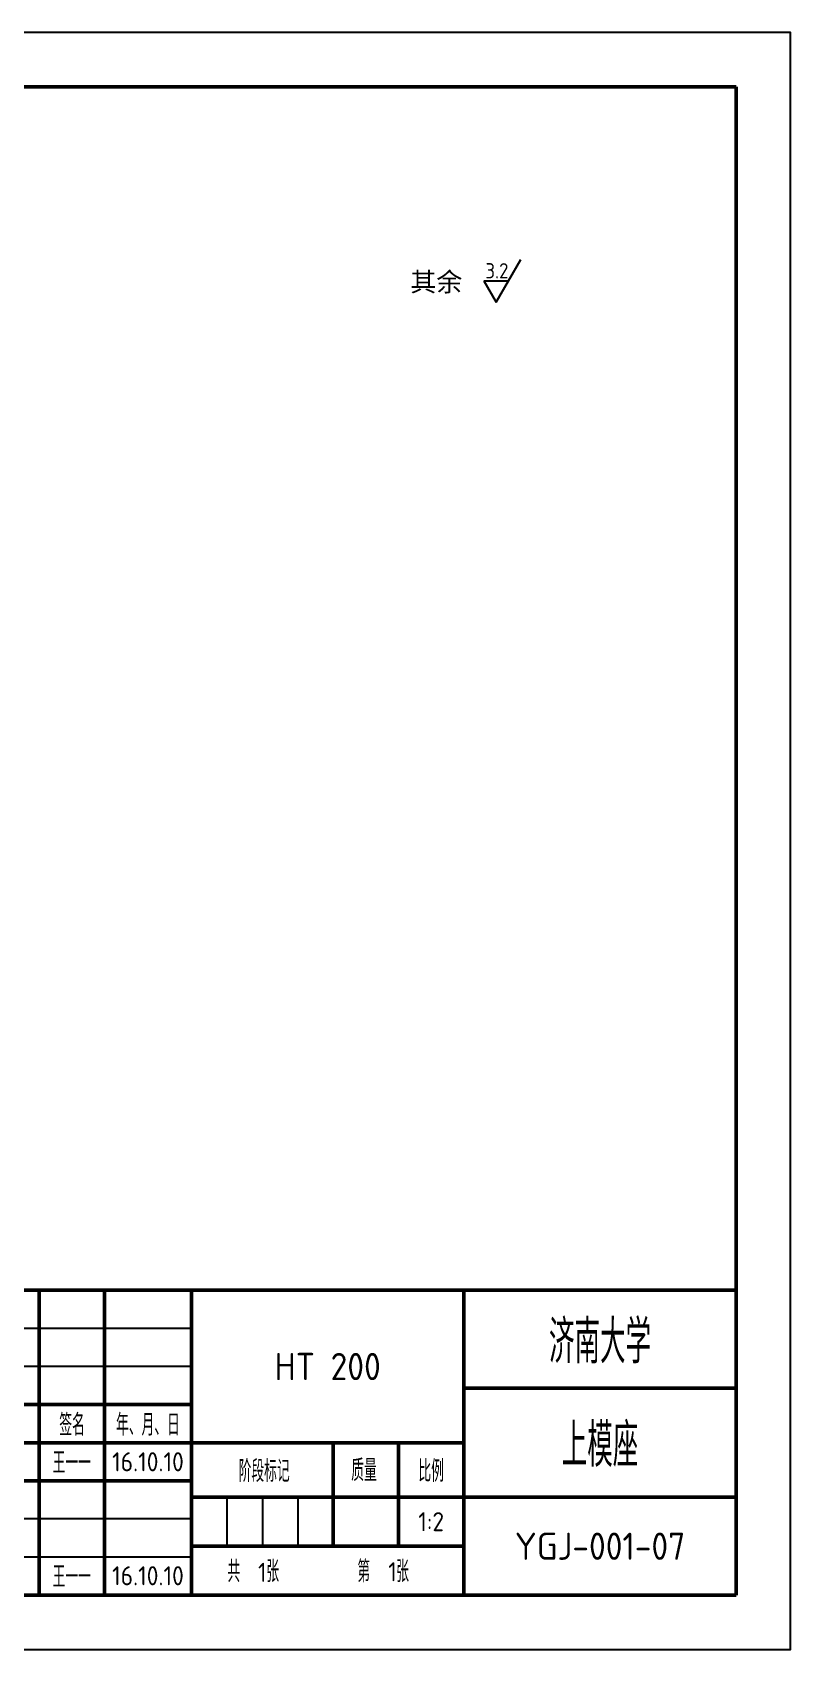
# Model space of a CAD drawing. Header units: millimetres. Extents: x 1179 to 3295, y -300 to 347.
# Drawn here: x 3155.6 to 3294.8, y 49 to 346 of the extents above; entities that cross this region are included whole.
import ezdxf
from ezdxf.enums import TextEntityAlignment as Align

# ---------------------------------------------------------------- set-up
doc = ezdxf.new("R2010")
doc.units = ezdxf.units.MM
for name, color, linetype in [('尺寸标注 @ 1', 6, 'Continuous'), ('文字', 7, 'Continuous'), ('细实线', 1, 'Continuous'), ('辅助线', 4, 'Continuous')]:
    doc.layers.add(name, color=color, linetype=linetype)
doc.layers.add('粗实线', color=7, linetype='Continuous', lineweight=50)
doc.styles.add('数字直体', font='isocp.shx')
doc.styles.add('汉字长仿宋体', font='hyswlongfangsong.ttf', dxfattribs={"width": 0.67})

# ---------------------------------------------------------------- blocks, each defined once
blk = doc.blocks.new('不装订A3(带注释性)')
at = {"layer": '粗实线'}
for p, q in [((0, 277), (-400, 277)), ((0, 0), (0, 277)), ((0, 56), (-180, 56)), ((-128, 56), (-128, 0)), ((-116, 56), (-116, 0)), ((-100, 56), (-100, 0)), ((-50, 56), (-50, 0)), ((0, 0), (0, 56)), ((0, 38), (-50, 38)), ((-100, 35), (-180, 35)), ((-50, 28), (-180, 28)), ((-74, 28), (-74, 9)), ((-62, 28), (-62, 9)), ((-100, 21), (-180, 21)), ((0, 18), (-100, 18)), ((-50, 9), (-100, 9)), ((-400, 0), (0, 0)), ((-180, 0), (0, 0))]:
    blk.add_line(p, q, dxfattribs=at)
at = {"layer": '细实线'}
for p, q in [((-100, 49), (-180, 49)), ((-100, 42), (-180, 42)), ((-93.5, 18), (-93.5, 9)), ((-87, 18), (-87, 9)), ((-80.5, 18), (-80.5, 9)), ((-100, 14), (-180, 14)), ((-100, 7), (-180, 7))]:
    blk.add_line(p, q, dxfattribs=at)
at = {"layer": '辅助线'}
blk.add_lwpolyline([(-410, -10), (10, -10), (10, 287), (-410, 287)], close=True, dxfattribs=at)
at = {"layer": '文字', "style": '汉字长仿宋体', "width": 0.67}
for s, p in [('签名', (-121.94, 31.5)), ('年、月、日', (-108, 31.5)), ('阶段标记', (-86.67, 23)), ('质量', (-68.33, 23.13)), ('比例', (-56, 23))]:
    blk.add_text(s, height=3.5, dxfattribs=at).set_placement(p, align=Align.MIDDLE)
for s, p in [('共    张', (-93.4, 2.77)), ('第    张', (-69.55, 2.77))]:
    blk.add_text(s, height=3.5, dxfattribs=at).set_placement(p)
for tag, height, p in [('单位名称', 7, (-25, 47)), ('图名', 7, (-25, 28)), ('设计者', 3.5, (-162, 24.46)), ('标准化', 3.5, (-122, 24.46)), ('质量', 3.5, (-68, 13.5)), ('审核者', 3.5, (-162, 10.46)), ('工艺者', 3.5, (-162, 3.54)), ('批准者', 3.5, (-122, 3.54))]:
    blk.add_attdef(tag, text='', height=height, dxfattribs=at).set_placement(p, align=Align.MIDDLE)
at = {"layer": '文字', "style": '数字直体'}
for tag, height, p in [('45', 5, (-75, 42)), ('16.10.10', 3.5, (-148, 24.5)), ('16.10.10', 3.5, (-108, 24.5)), ('1:1', 3.5, (-56, 13.5)), ('16.10.10', 3.5, (-148, 10.5)), ('001', 5, (-25, 9)), ('1', 3.5, (-87.01, 4.2)), ('1', 3.5, (-63.1, 4.31)), ('16.10.10', 3.5, (-148, 3.5)), ('16.10.10', 3.5, (-108, 3.57))]:
    blk.add_attdef(tag, text='', height=height, dxfattribs=at).set_placement(p, align=Align.MIDDLE)

msp = doc.modelspace()

# ---------------------------------------------------------------- linework, layer by layer
at = {"layer": '文字'}
for p, q in [((3240.714, 296.428), (3245.24, 304.268)), ((3238.451, 300.348), (3242.977, 300.348)), ((3238.451, 300.348), (3240.714, 296.428))]:
    msp.add_line(p, q, dxfattribs=at)

# ---------------------------------------------------------------- block references
at = {"layer": '尺寸标注 @ 1'}
ref = msp.add_blockref('不装订A3(带注释性)', (3284.791, 58.972), dxfattribs=at)
ref.add_attrib('45', 'HT 200', dxfattribs={"layer": '文字', "height": 5, "style": '数字直体'}).set_placement((3209.791, 100.972), align=Align.MIDDLE)
ref.add_attrib('001', 'YGJ-001-07', dxfattribs={"layer": '文字', "height": 5, "style": '数字直体'}).set_placement((3259.791, 67.972), align=Align.MIDDLE)
ref.add_attrib('图名', '上模座', dxfattribs={"layer": '文字', "height": 7, "style": '汉字长仿宋体', "width": 0.67}).set_placement((3259.791, 86.972), align=Align.MIDDLE)
ref.add_attrib('单位名称', '济南大学', dxfattribs={"layer": '文字', "height": 7, "style": '汉字长仿宋体', "width": 0.67}).set_placement((3259.791, 105.972), align=Align.MIDDLE)
ref.add_attrib('16.10.10', '16.10.10', dxfattribs={"layer": '文字', "height": 3.5, "style": '数字直体'}).set_placement((3176.791, 62.544), align=Align.MIDDLE)
ref.add_attrib('16.10.10', '16.10.10', dxfattribs={"layer": '文字', "height": 3.5, "style": '数字直体'}).set_placement((3176.791, 83.472), align=Align.MIDDLE)
ref.add_attrib('1', '1', dxfattribs={"layer": '文字', "height": 3.5, "style": '数字直体'}).set_placement((3221.69, 63.282), align=Align.MIDDLE)
ref.add_attrib('1', '1', dxfattribs={"layer": '文字', "height": 3.5, "style": '数字直体'}).set_placement((3197.785, 63.172), align=Align.MIDDLE)
ref.add_attrib('1:1', '1:2', dxfattribs={"layer": '文字', "height": 3.5, "style": '数字直体'}).set_placement((3228.791, 72.472), align=Align.MIDDLE)
ref.add_attrib('标准化', '王一一', dxfattribs={"layer": '文字', "height": 3.5, "style": '汉字长仿宋体', "width": 0.67}).set_placement((3162.791, 83.436), align=Align.MIDDLE)
ref.add_attrib('批准者', '王一一', dxfattribs={"layer": '文字', "height": 3.5, "style": '汉字长仿宋体', "width": 0.67}).set_placement((3162.791, 62.508), align=Align.MIDDLE)

# ---------------------------------------------------------------- texts
at = {"layer": '文字', "insert": (3224.961, 301.895), "char_height": 3.5, "attachment_point": 1}
msp.add_mtext_dynamic_manual_height_columns('{\\fSimSun|b0|i0|c134|p2;其余}', width=15.70147, gutter_width=12.5, heights=[0], dxfattribs=at)
at = {"layer": '文字', "style": '数字直体'}
msp.add_attdef('3.2', text='3.2', height=2.8, dxfattribs=at).set_placement((3242.977, 300.792), align=Align.RIGHT)

doc.saveas('drawing.dxf')
